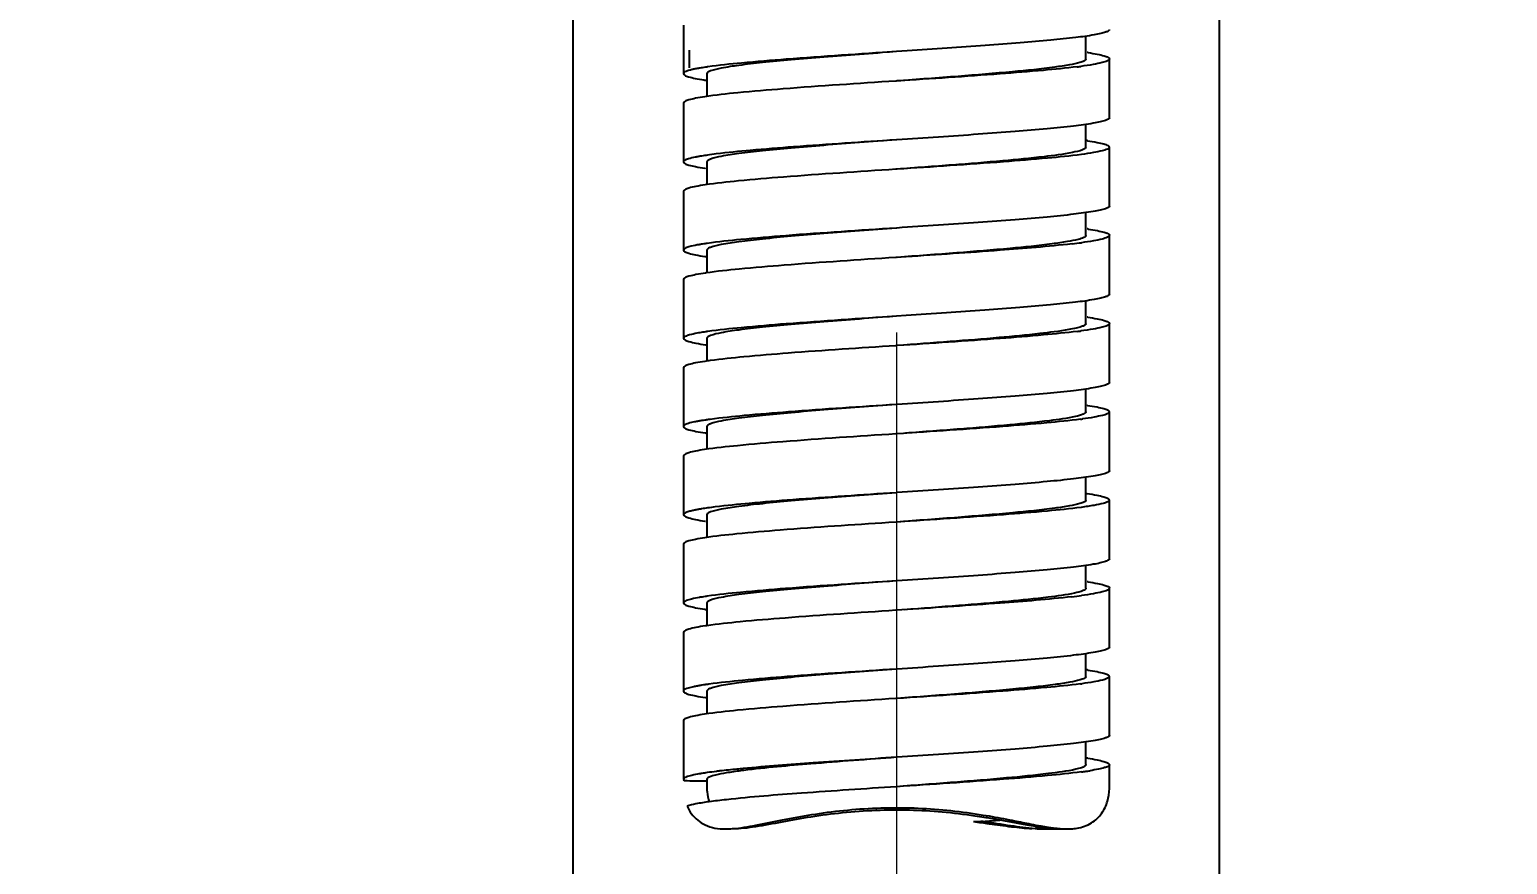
# Model space of a CAD drawing. Extents: x 11377 to 14537, y 53 to 2368.
# Drawn here: x 13437.4 to 13487.7, y 736.6 to 765 of the extents above; entities that cross this region are included whole.
import ezdxf

# ---------------------------------------------------------------- set-up
doc = ezdxf.new("R2010")
doc.units = 0
doc.header["$LTSCALE"] = 10
doc.header["$MEASUREMENT"] = 0
doc.header["$PDMODE"] = 3
doc.header["$PDSIZE"] = -10
doc.linetypes.add('CENTER2', pattern=[28.575000000000003, 19.05, -3.175, 3.175, -3.175])
doc.layers.get('0').update_dxf_attribs({"linetype": 'CONTINUOUS'})
doc.layers.get('DEFPOINTS').update_dxf_attribs({"linetype": 'CONTINUOUS'})
doc.layers.add('Cneter', color=1, linetype='CENTER2', lineweight=13)
doc.layers.add('DEF_LAYER_ASSEM_MEMBER', color=7, linetype='CONTINUOUS')
doc.styles.add('Daelim Dimension', font='')
doc.styles.get('Daelim Dimension').set_extended_font_data('나눔고딕')
doc.dimstyles.new('DEFAULT', dxfattribs={"dimscale": 2, "dimtxt": 2, "dimasz": 2, "dimexe": 0, "dimexo": 2, "dimgap": 1, "dimtad": 1, "dimdec": 1, "dimzin": 9, "dimdsep": 46, "dimtxsty": 'Daelim Dimension', "dimcen": 0.5, "dimclrd": 252, "dimclre": 252, "dimclrt": 3, "dimadec": 1, "dimazin": 0, "dimtfac": 1, "dimtdec": 1, "dimtix": 1, "dimtmove": 0, "dimatfit": 3, "dimfxl": 1, "dimtolj": 1, "dimtzin": 1, "dimlwd": 9, "dimlwe": 9, "dimarcsym": 0})

# ---------------------------------------------------------------- blocks, each defined once
blk = doc.blocks.new('*D7')
at = {"color": 5, "lineweight": 9, "ltscale": 0.5, "transparency": 16777216}
for p, q in [((13520.85263335791, 1102.014270352454), (13745.65616802278, 1102.014270352454)), ((13743.65616802278, 1094.014270352454), (13743.65616802278, 581.1399472672491)), ((13470.91210400273, 573.1399472672492), (13745.65616802278, 573.1399472672491))]:
    blk.add_line(p, q, dxfattribs=at)
at = {"color": 5, "ltscale": 0.5, "transparency": 16777216}
for points in [[(13742.32283468944, 1094.014270352454), (13744.98950135611, 1094.014270352454), (13743.65616802278, 1102.014270352454)], [(13742.32283468944, 581.1399472672491), (13744.98950135611, 581.1399472672491), (13743.65616802278, 573.1399472672491)]]:
    blk.add_solid(points, dxfattribs=at)
at = {"layer": 'DEFPOINTS', "color": 0, "ltscale": 0.5, "transparency": 16777216}
for p in [(13516.85263335791, 1102.014270352454), (13466.91210400273, 573.1399472672492), (13743.65616802278, 573.1399472672491)]:
    blk.add_point(p, dxfattribs=at)
at = {"color": 7, "ltscale": 0.5, "transparency": 16777216, "insert": (13730.76918662077, 837.5771088098539), "char_height": 20, "attachment_point": 5, "rotation": 90, "style": 'Daelim Dimension'}
blk.add_mtext('\\A1;880', dxfattribs=at)
blk = doc.blocks.new('*D16')
at = {"color": 5, "lineweight": 9, "ltscale": 0.5, "transparency": 16777216}
for p, q in [((13441.41703717149, 1344.38786868022), (13858.23092810926, 1344.38786868022)), ((13856.23092810926, 532.1873372717527), (13856.23092810926, 1336.38786868022)), ((13554.29203742859, 524.1873372717528), (13858.23092810926, 524.1873372717527))]:
    blk.add_line(p, q, dxfattribs=at)
at = {"color": 5, "ltscale": 0.5, "transparency": 16777216}
for points in [[(13854.89759477593, 1336.38786868022), (13857.56426144259, 1336.38786868022), (13856.23092810926, 1344.38786868022)], [(13854.89759477593, 532.1873372717527), (13857.56426144259, 532.1873372717527), (13856.23092810926, 524.1873372717527)]]:
    blk.add_solid(points, dxfattribs=at)
at = {"layer": 'DEFPOINTS', "color": 0, "ltscale": 0.5, "transparency": 16777216}
for p in [(13437.41703717149, 1344.38786868022), (13856.23092810926, 1344.38786868022), (13550.29203742859, 524.1873372717528)]:
    blk.add_point(p, dxfattribs=at)
at = {"color": 7, "ltscale": 0.5, "transparency": 16777216, "insert": (13840.52563483315, 934.2876029759885), "char_height": 20, "attachment_point": 5, "rotation": 90, "style": 'Daelim Dimension'}
blk.add_mtext('\\A1;(980~1330)', dxfattribs=at)

msp = doc.modelspace()

# ---------------------------------------------------------------- linework, layer by layer
at = {"layer": 'Cneter', "lineweight": 5, "ltscale": 0.5}
msp.add_open_spline([(13466.91703717212, 1326.194009946001), (13466.91703717212, 583.1781941336485), (13466.82455148083, 394.9839264531547)], degree=1, knots=[0, 0, 0.1742160278745656, 1, 1], dxfattribs=at)
at = {"layer": 'DEF_LAYER_ASSEM_MEMBER', "color": 7, "linetype": 'Continuous'}
for p, q in [((13455.91703717212, 586.3137020098511), (13455.91703717212, 769.4767792659659)), ((13477.91703717212, 586.3137020098511), (13477.91703717212, 769.4707232218643)), ((13459.66703717212, 765.1470485679638), (13459.66703717212, 763.4970485679623)), ((13473.36703717212, 763.9970485679623), (13473.36703717212, 764.7764647236654)), ((13459.86703717212, 764.2970485679652), (13459.86703717212, 763.6970485679631)), ((13467.27841984312, 764.2708580917642), (13466.91703718982, 764.247048324065)), ((13474.16703717212, 761.9970485679623), (13474.16703717212, 763.9970485679623)), ((13460.46703717212, 763.4970485679623), (13460.46703717212, 762.7181745581656)), ((13466.91703717722, 763.2470484958649), (13466.89731050152, 763.2457493576658)), ((13466.93674578452, 763.248346444263), (13466.91703717722, 763.2470484958649)), ((13459.66703717212, 762.4970485679623), (13459.66703717212, 760.4970485679623)), ((13473.36703717212, 760.9970485679623), (13473.36703717212, 761.7748301041647)), ((13466.93677639002, 761.2483486844649), (13466.91703715882, 761.2470487176652)), ((13474.16703717212, 758.9970485679623), (13474.16703717212, 760.9970485679623)), ((13460.46703717212, 760.4970485679623), (13460.46703717212, 759.7193211724625)), ((13466.91703717212, 760.2470485679623), (13466.89718379852, 760.2457410779643)), ((13466.93688599602, 760.2483557583655), (13466.91703717212, 760.2470485679623)), ((13459.66703717212, 759.4970485679623), (13459.66703717212, 757.4970485679623)), ((13473.36703717212, 757.9970485679623), (13473.36703717212, 758.7742818593651)), ((13466.93688804442, 758.2483558932654), (13466.91703717212, 758.2470485679623)), ((13474.16703717212, 755.9970485679623), (13474.16703717212, 757.9970485679623)), ((13460.46703717212, 757.4970485679623), (13460.46703717212, 756.7224648760639)), ((13466.91703718992, 757.2470483195648), (13466.89724840002, 757.2457450748625)), ((13467.25186724732, 757.2691073914648), (13466.91703718992, 757.2470483195648)), ((13459.66703717212, 756.4970485679623), (13459.66703717212, 754.4970485679623)), ((13460.43774569752, 756.7192040409645), (13460.42341557082, 756.7170913076625)), ((13473.36703717212, 754.9970485679623), (13473.36703717212, 755.7766377117623)), ((13467.25186724732, 755.2691073914648), (13466.91703718992, 755.2470483195648)), ((13474.16703717212, 752.9970485679623), (13474.16703717212, 754.9970485679623)), ((13460.43774569752, 754.7192040409645), (13460.42341557082, 754.7170913076625)), ((13460.46703717212, 754.4970485679623), (13460.46703717212, 753.7196473692638)), ((13460.42341557082, 754.2770058282658), (13460.43774569752, 754.2748930949638)), ((13460.43774569752, 754.2748930949638), (13460.45985642632, 754.271669416863)), ((13466.91703718202, 754.2470484235637), (13466.89729893032, 754.2457485218656)), ((13466.93673913882, 754.2483459353643), (13466.91703718202, 754.2470484235637)), ((13459.66703717212, 753.4970485679623), (13459.66703717212, 751.4970485679623)), ((13473.36703717212, 751.9970485679623), (13473.36703717212, 752.776753830065)), ((13466.93673913772, 752.2483459352625), (13466.91703718222, 752.2470484235637)), ((13474.16703717212, 749.9970485679623), (13474.16703717212, 751.9970485679623)), ((13460.46703717212, 751.4970485679623), (13460.46703717212, 750.7173433058633)), ((13466.91703715812, 751.2470487120627), (13466.89733520662, 751.2457512006658)), ((13466.93677541662, 751.2483486142628), (13466.91703715812, 751.2470487120627)), ((13459.66703717212, 750.4970485679623), (13459.66703717212, 748.4970485679623)), ((13473.36703717212, 748.9970485679623), (13473.36703717212, 749.7744497666645)), ((13466.93677541612, 749.2483486142628), (13466.91703715822, 749.2470487120627)), ((13473.37421338372, 749.222427670964), (13473.39632709542, 749.2192040257651)), ((13473.39632709542, 749.2192040257651), (13473.41065926842, 749.2170913217633)), ((13474.16703717212, 746.9970485679623), (13474.16703717212, 748.9970485679623)), ((13460.46703717212, 748.4970485679623), (13460.46703717212, 747.7180487351652)), ((13466.91703715632, 748.2470487861647), (13466.65765927782, 748.2299630153648)), ((13466.93683734042, 748.2483527852637), (13466.91703715632, 748.2470487861647)), ((13459.66703717212, 747.4970485679623), (13459.66703717212, 745.4970485679623)), ((13473.36703717212, 745.9970485679623), (13473.36703717212, 746.7719383067633)), ((13466.93684148432, 746.2483530425634), (13466.91703715782, 746.2470487694627)), ((13474.16703717212, 743.9970485679623), (13474.16703717212, 745.9970485679623)), ((13460.46703717212, 745.4970485679623), (13460.46703717212, 744.7234340812647)), ((13466.91703718962, 745.2470483214638), (13466.89725562392, 745.2457455545627)), ((13467.28367252362, 745.2712044555628), (13466.91703718962, 745.2470483214638)), ((13459.66703717212, 744.4970485679623), (13459.66703717212, 742.4970485679623)), ((13473.36703717212, 742.9970485679623), (13473.36703717212, 743.7767649969646)), ((13466.93672593352, 743.2483449863648), (13466.91703719042, 743.2470483383659)), ((13474.16703717212, 740.9970485679623), (13474.16703717212, 742.9970485679623)), ((13460.46703717212, 742.4970485679623), (13460.46703717212, 741.7173165040658)), ((13466.91703715862, 742.2470487034625), (13466.89733512272, 742.2457511864632)), ((13466.93677389812, 742.2483485056655), (13466.91703715862, 742.2470487034625)), ((13459.66703717212, 741.4970485679623), (13459.66703717212, 739.4970485679623)), ((13473.36703717212, 739.9970485679623), (13473.36703717212, 740.7721633076653)), ((13466.93680706602, 740.2483508112637), (13466.91703715282, 740.247048815163)), ((13473.35875388732, 740.2246570679636), (13473.37950492312, 740.2216601627624)), ((13474.16703717212, 739.1807965098633), (13474.16703717212, 739.9970485679623)), ((13459.66703717212, 739.4970485679623), (13459.69776584562, 739.4530728639656)), ((13460.46703717212, 739.4970485679623), (13460.46703717212, 739.1807965098633)), ((13471.70860068712, 737.8312048592634), (13471.63755184432, 737.8239057439641)), ((13471.63755184432, 737.8239057439641), (13471.84174850912, 737.8302323690623)), ((13471.84174850912, 737.8302323690623), (13472.05543780572, 737.8369666386643)), ((13471.70607259162, 737.8096622289631), (13472.73896642702, 737.8096622289631))]:
    msp.add_line(p, q, dxfattribs=at)
for centre, radius, start, end in [((13471.81595787802, 753.4475690949657), 10.8869433598, 81.42258557489896, 81.5864288836089), ((13461.56644955892, 755.8393939560628), 7.9600405033, 99.06258959985068, 99.66661699329673), ((13461.86014082522, 753.9972398127647), 9.825459070800001, 98.45678648376767, 99.0617806079061), ((13462.10742365242, 752.346274916963), 11.4948395313, 98.21239062478628, 98.46574641831052), ((13462.25074691992, 751.3547510473654), 12.4966684079, 98.039693227413, 98.21340534449104), ((13470.87145903452, 781.4047025402651), 17.8099659268, 277.1049038578125, 277.49511662122), ((13461.97113497062, 773.7320244702642), 10.5689566832, 261.2832284830258, 261.5993484115292), ((13462.10563135002, 774.6390171620624), 11.4858671171, 261.5966203695356, 261.713772745377), ((13471.74108764192, 749.9451224834629), 11.3949429733, 81.50926056313726, 81.76209424770978), ((13461.53552126522, 753.0207668917647), 7.7760516437, 99.23283734430075, 99.64046644292259), ((13461.78714821512, 751.4649733795632), 9.3520618798, 98.58267594387031, 99.22514688433348), ((13462.10654528342, 749.3558640116644), 11.4852182009, 98.1201683706415, 98.58798626954624), ((13462.82573856082, 744.1914233512653), 16.69947518, 97.00919970983335, 98.06014954992291), ((13462.01613476362, 771.0331980687624), 10.8734666937, 261.4187378731052, 261.5835215285854), ((13471.82197656482, 747.4894936830642), 10.8445892461, 81.40097347153966, 81.58710514628093), ((13461.57091398522, 749.8068197893626), 7.9929119996, 99.25966816774866, 99.42186188093521), ((13461.65016004972, 749.3204852976633), 8.4856605916, 99.07321328278329, 99.25938307370353), ((13461.85526617572, 748.0253202887652), 9.7969646794, 98.4664637360549, 99.06325290432589), ((13462.13586829062, 746.1501758207633), 11.6929874964, 98.13377435751872, 98.47364578268625), ((13470.69781363522, 776.7306004921629), 19.147178589, 276.5991959461999, 277.5455055998506), ((13462.04624379122, 768.2321301006632), 11.074666949, 261.4414280225869, 261.6679496744577), ((13471.81196481392, 744.4200880682656), 10.914713134, 81.43469716421026, 81.58923104197824), ((13461.58530923762, 746.7255074562636), 8.0754785402, 99.00034647046266, 99.63822311576712), ((13461.88672680082, 744.8235871733632), 10.0011351261, 98.41340722227345, 99.00131515343428), ((13462.19675184652, 742.7312927130624), 12.1162750314, 98.06289613315415, 98.34753706949681), ((13470.88170072382, 772.3257316268646), 17.7303339446, 277.1257765103161, 277.4934030527252), ((13462.26415698472, 741.2811744154642), 12.5714006999, 97.68384882539948, 98.53630546609581), ((13471.76844118672, 741.1259764966635), 11.2120314303, 81.52306386406053, 81.6525812601114), ((13460.68830151192, 748.5189700548653), 3.1982908652, 101.602967984518, 103.4608361957186), ((13461.53122981552, 744.0497957378648), 7.7467099548, 99.18844534109734, 99.7111727610716), ((13461.80640740842, 742.3440070327633), 9.4745517791, 98.5481353307726, 99.18398667481557), ((13462.16422152152, 739.9651254313649), 11.8801927677, 97.96837675337056, 98.5493010908545), ((13462.46701539062, 737.8167609652628), 14.0497896088, 97.70519679763058, 97.97673684452658), ((13471.14896868212, 767.2885487763633), 15.6756953315, 277.4632671075151, 277.7055480226503), ((13462.06563315732, 762.3681206364636), 11.2120314275, 261.5230638636521, 261.6525812598019), ((13460.88063947632, 744.6080636014631), 4.1292748359, 101.3796280688264, 101.7057037832937), ((13461.52904127032, 741.0601462649647), 7.736141804600001, 99.23987446586818, 99.6662201166901), ((13461.78421690532, 739.4841234785636), 9.3326884671, 98.58770342702209, 99.23254189782739), ((13462.10942698672, 737.3371088384629), 11.5041931773, 98.10594402275922, 98.5925095907478), ((13462.76465765222, 732.6452732450634), 16.2415480192, 97.11498592440844, 98.06049621203307), ((13462.02210952752, 759.0740090521649), 10.9147131182, 261.4346971665224, 261.589231044408), ((13471.81765528602, 735.4609761750653), 10.8734327337, 81.40531544028833, 81.59784616075444), ((13461.46469677942, 738.4430157032657), 7.3479101534, 99.44840413469872, 99.73803426536058), ((13461.59479002812, 737.6608517201639), 8.140819192999999, 99.13435463837227, 99.44790326050605), ((13461.82818930402, 736.2001194408658), 9.6200798969, 98.51235895601717, 99.12570737296471), ((13462.11807103632, 734.2728613292638), 11.5690164257, 98.14809699221698, 98.5193437465414), ((13470.68896287532, 764.799355107265), 19.2165001415, 276.5826445062946, 277.5444510240021), ((13462.03207514232, 756.1371930180649), 10.9786772971, 261.4233263221178, 261.6354511784109), ((13462.10781225722, 733.3436557910645), 11.4974873194, 98.21079791027825, 98.46614504665146), ((13471.78342409412, 732.2272742456626), 11.1096304365, 81.4935396740709, 81.6301335105313), ((13461.54277079992, 734.981195632965), 7.8162745538, 99.14585986165702, 99.69799133017712), ((13461.82470517692, 733.2265881654639), 9.593388539700001, 98.51639941422943, 99.14262375573935), ((13462.19921260212, 730.7242522971646), 12.1235941791, 97.89053033356623, 98.51545794491915), ((13471.09723666192, 758.6790798644652), 16.0696378084, 277.4504663491369, 277.6047258831677), ((13462.07388459082, 753.4238808467635), 11.2683994193, 261.5381309838566, 261.665270853794), ((13471.75558561442, 729.0438536438633), 11.2951526105, 81.48783210571314, 81.73386289357228), ((13461.32299520142, 733.2687824402637), 6.5100738955, 99.53192560062328, 100.4081178970796), ((13461.56247627092, 731.856612388663), 7.942404518200001, 99.19460776572622, 99.54868596831679), ((13461.80368839362, 730.3577473411642), 9.4605540829, 98.55646690513501, 99.18620035328681), ((13462.10611928512, 728.3563665945658), 11.48465585, 98.14945378351281, 98.56290867398509), ((13464.38095328972, 718.4995413631623), 21.4657254301, 97.11360478702385, 97.39996945016664), ((13471.38106377082, 753.568842058663), 13.9403963616, 277.5491511942557, 278.183180344091), ((13471.87133693442, 750.1669097380654), 10.5033176879, 278.177421330494, 278.9691431426528), ((13463.00776325782, 720.7694871669628), 18.1330026678, 96.89590835510371, 97.7926872571117), ((13464.00807216422, 712.4397498582657), 26.5225859474, 96.22864099974677, 96.88068891908188), ((13475.99456883092, 632.3506363994638), 105.8933625766, 93.31572943534715, 93.49202968538908), ((13462.74033441772, 684.1931149088632), 54.2824181011, 82.23209766546174, 82.79903023069568), ((13466.13082372452, 714.5711879675655), 23.9300435923, 80.9431783349517, 81.69891581266481), ((13459.96793336832, 861.9138739942646), 124.2423589032, 274.5712518811571, 274.8332321040514), ((13465.74319749142, 712.1314416322639), 26.4003907028, 80.43451446280318, 80.94590506894971), ((13464.79063338182, 706.5093179659634), 32.1026386635, 79.95173928200248, 80.4254747835916), ((13476.95494023262, 765.5573532795643), 28.115521362, 258.664024434749, 259.3162070755249), ((13473.50528308662, 749.3913157003626), 11.6464621066, 260.9070453382045, 261.2484569352401), ((13467.69318629852, 776.6517878541636), 39.0276980717, 275.9053993023489, 276.2551968422343), ((13472.73906860732, 740.3025674204655), 2.491795556, 269.9952964803109, 271.5865033435536)]:
    msp.add_arc(centre, radius, start, end, dxfattribs=at)
for points, start_tangent, end_tangent in [([(13474.16704188462, 764.9970477901625), (13474.13431681922, 764.9516665123629), (13474.03640289042, 764.9062859293626), (13473.87420684822, 764.8608983069644), (13473.64927347992, 764.815508407064), (13473.01949502892, 764.7247332418629), (13472.16979703472, 764.6339585137648), (13471.13082796312, 764.5431832573631), (13469.94002251482, 764.4524082513635), (13468.64027781062, 764.3616331611629), (13467.27841984312, 764.2708580917642)], (-0.0005616520629163809, -0.9999998422734677), (-0.9978330091229973, -0.06579730925003323)), ([(13466.91703719532, 764.2470482798635), (13465.65870250432, 764.1532983518628), (13464.44872952222, 764.0595484238656), (13463.33362881162, 763.9657984959631), (13462.35623708352, 763.8720485679623), (13461.55409563792, 763.7782986399652), (13460.95802933762, 763.6845487119645), (13460.59097305692, 763.5907987840656), (13460.49814528242, 763.5439238200634), (13460.46705952342, 763.4970488560648)], (-0.9972712764407035, -0.07382412333600799), (-0.001477322662390011, -0.9999989087582802)), ([(13466.91703718982, 764.247048324065), (13463.17141088482, 763.9878216061625), (13461.64410137902, 763.8582082475659), (13460.50297408642, 763.728594889064)], (-0.9978384189348564, -0.06571521663653117), (-0.9901689170419579, -0.1398767876524072)), ([(13473.36703717212, 763.9970485679623), (13473.31527304492, 763.9365485538656), (13473.16102258502, 763.8760485398634)], (0, -1), (-0.9590863317792054, -0.283113772526714)), ([(13474.16698697652, 763.9970486539642), (13474.10493065942, 763.9345128082641), (13473.91968312522, 763.8719769625641), (13473.61450897552, 763.8094411169659), (13473.19462108652, 763.7469052713641)], (0.000459403121655479, -0.9999998944743804), (-0.9914429874364862, -0.130540425397712)), ([(13473.43969726562, 764.2127447145649), (13473.75486495812, 764.1588206986635), (13473.98282579082, 764.1048966835624), (13474.12084585242, 764.0509726688651), (13474.16698697652, 763.9970486539642)], (0.9888130352115143, -0.1491602540752482), (0.0004594031459832394, -0.9999998944743693)), ([(13459.88258959352, 763.6137686984657), (13459.72117899322, 763.5554085802651), (13459.66704031142, 763.4970484621626)], (-0.964915688779719, -0.2625599237255383), (0.000818069135453819, -0.999999665381389)), ([(13459.66704031142, 763.4970484621626), (13459.71166916602, 763.4440722980653), (13459.84481016962, 763.3910961340625), (13460.06502561272, 763.3381199700634), (13460.36940785302, 763.2851438060643)], (0.0008180691707952696, -0.9999996653813599), (0.988441159579887, -0.1516049934809822)), ([(13460.03582635362, 763.6499853720634), (13459.99376714282, 763.6409312036631), (13459.88258959352, 763.6137686984657)], (-0.9788274290362564, -0.2046872349861434), (-0.9649156887787012, -0.2625599237292789)), ([(13460.22983906012, 763.6864135934629), (13460.17764796542, 763.6773065380657), (13460.03582635362, 763.6499853720634)], (-0.9857715689470855, -0.1680904930553828), (-0.9788274290409278, -0.2046872349638043)), ([(13473.07430975462, 763.7314930123648), (13471.92034198132, 763.6107063703639), (13470.44788348392, 763.4899197282648), (13466.93674578452, 763.248346444263)], (-0.9923090353547664, -0.1237852105596343), (-0.997838450046584, -0.06571474422556312)), ([(13473.16102258502, 763.8760485398634), (13472.81255947872, 763.797628675864), (13472.30542958572, 763.7192088119627), (13470.87369392492, 763.5623690840657), (13469.01883124402, 763.4055293561651), (13466.93920380762, 763.2486896282644)], (-0.9590863317181052, -0.2831137727336995), (-0.9972713164001938, -0.07382358353144726)), ([(13466.89731050152, 763.2457493576658), (13463.05935103762, 762.9791560514641), (13461.51718168452, 762.845859398265), (13460.39316840582, 762.7125627451642)], (-0.9978384511868627, -0.06571472691112241), (-0.9887909446787122, -0.149306623166489)), ([(13460.39316840582, 762.7125627451642), (13460.07852747012, 762.6586841509634), (13459.85093278122, 762.6048055567626), (13459.71316119512, 762.5509269625654), (13459.66707844682, 762.4970483683646)], (-0.9887909446845392, -0.1493066231278996), (0.001110435660881704, -0.9999993834661316)), ([(13474.16700915162, 761.9970488155632), (13474.13222833002, 761.9502550573634), (13474.02816508122, 761.9034612991636), (13473.85592804952, 761.8566675409638), (13473.61700365732, 761.809873782764), (13472.94927090992, 761.7162862663645), (13472.05052711622, 761.6226987499649), (13470.95517591732, 761.5291112336636), (13469.70516055782, 761.435523717264), (13468.34837049042, 761.3419362008644), (13466.93677639002, 761.2483486844649)], (0.001469520372610959, -0.9999989202543544), (-0.997838445677057, -0.06571481057413854)), ([(13466.91703715622, 761.2470487352657), (13465.65871796332, 761.1532986783641), (13464.44874518262, 761.0595486214625), (13463.33361309272, 760.9657985644626), (13462.35620106922, 760.8720485075646), (13461.55408397442, 760.778298450663), (13460.95806232342, 760.684548393765), (13460.59101914512, 760.5907983367651), (13460.49811928592, 760.5439233083634), (13460.46705952342, 760.4970482798635)], (-0.9972713465472062, -0.07382317627901408), (0.001477322708663923, -0.999998908758212)), ([(13466.91703715882, 761.2470487176652), (13463.41799643432, 761.0065724523629), (13461.94617307952, 760.8863343196645), (13460.78792314312, 760.7660961869624)], (-0.9978384604560013, -0.06571458616469746), (-0.9924844646959518, -0.1223706963990574)), ([(13473.36698662902, 760.9970483873658), (13473.33780810932, 760.9515938835648), (13473.25045617672, 760.9061394178643), (13472.90501034012, 760.8152303861643)], (-0.0007436532348226856, -0.999999723489895), (-0.9807356545817947, -0.1953396422440125)), ([(13474.16702892792, 760.9970484003643), (13474.10603425532, 760.9350862617648), (13473.92418188462, 760.8731241764654), (13473.62448357222, 760.8111620634627), (13473.21194900762, 760.7491997358629)], (-0.00117705744812163, -0.999999307267642), (-0.9913049749291141, -0.1315843709594293)), ([(13473.42354592652, 761.2151739245637), (13473.74558167662, 761.1606425433638), (13473.97871259402, 761.1061111648633), (13474.11975830362, 761.0515797877633), (13474.16702892792, 760.9970484003643)], (0.9890345177605664, -0.1476845377083334), (-0.001177057501125207, -0.9999993072675797)), ([(13459.70675343072, 760.5470485679652), (13459.68939530242, 760.5345485520629), (13459.66708933592, 760.497048504465)], (-0.8460721506789046, -0.5330683969675682), (0.0003345544172323862, -0.9999999440366695)), ([(13459.66708933592, 760.497048504465), (13459.71318244292, 760.4431507067638), (13459.85107200972, 760.3892529090626), (13460.07881170842, 760.3353551114633), (13460.39368332362, 760.2814573137657)], (0.0003345536061618033, -0.9999999440369408), (0.9888029920393463, -0.1492268170739982)), ([(13460.07180420222, 760.6573478271639), (13459.84218837942, 760.6021981975646), (13459.70675343072, 760.5470485679652)], (-0.980600580425095, -0.1960165851910675), (-0.8460721505295578, -0.5330683972046079)), ([(13460.23330409932, 760.6870051882652), (13460.19048406262, 760.6795908479653), (13460.07180420222, 760.6573478271639)], (-0.985864364264645, -0.1675453827267933), (-0.980600580435006, -0.1960165851414866)), ([(13473.21194900762, 760.7491997358629), (13472.06433351922, 760.6239902952657), (13470.56470719512, 760.4987764178659), (13466.93688599602, 760.2483557583655)], (-0.9913049749291659, -0.1315843709590385), (-0.9978384233009309, -0.06571515034078924)), ([(13472.90501034012, 760.8152303861643), (13471.94276487052, 760.6735990809648), (13470.54149181832, 760.5319639151639), (13468.82388722372, 760.3903463324641), (13466.93934165632, 760.2486996738626)], (-0.9807356545862459, -0.1953396422216646), (-0.9972712804903069, -0.07382406863092697)), ([(13466.89718379852, 760.2457410779643), (13463.07837750062, 759.9806318920637), (13461.53969637072, 759.8480736704623), (13460.41285419852, 759.7155196993626)], (-0.9978384231853692, -0.06571515209551076), (-0.9890739957136658, -0.1474199138617426)), ([(13460.41285419852, 759.7155196993626), (13460.08981193492, 759.6609018666641), (13459.85596787742, 759.6062841993626), (13459.71445964802, 759.5516665332652), (13459.66705954202, 759.4970488222643)], (-0.9890739957145359, -0.1474199138559045), (-0.001521605392135315, -0.9999988423578453)), ([(13474.16702303082, 758.9970483535653), (13474.13219743882, 758.9502552388658), (13474.02821462572, 758.9034621502651), (13473.85588790872, 758.8566690930638), (13473.61705271992, 758.8098759769637), (13472.94929794412, 758.7162895348629), (13472.05056327952, 758.6227042971659), (13470.95518904182, 758.5291148913639), (13469.70535168312, 758.4355371913625), (13468.34835798992, 758.341934789165), (13466.93688804442, 758.2483558932654)], (-0.001391821577213175, -0.9999990314158795), (-0.9978384232491575, -0.06571515112693048)), ([(13466.91703717212, 758.2470485679623), (13465.65890910562, 758.1533138302657), (13464.44862977292, 758.0595400929633), (13463.33368231852, 757.965801743565), (13462.35621788692, 757.8720478112627), (13461.55407113142, 757.7782988090657), (13460.95801640372, 757.6845487132632), (13460.59099738612, 757.5907986865641), (13460.49811660362, 757.543923737765), (13460.46708771522, 757.4970487485625)], (-0.9972713179410466, -0.07382356271630429), (-0.0007436533331989383, -0.9999997234898219)), ([(13466.91703717212, 758.2470485679623), (13463.15159976062, 757.9862956354627), (13461.62027158302, 757.8559140085636), (13460.48148828892, 757.7255368691658)], (-0.9978384421819083, -0.06571486364577225), (-0.989931067702816, -0.141550277981934)), ([(13473.36701482082, 757.9970488560648), (13473.30133622082, 757.9288668938643), (13473.10576685202, 757.8606849315656)], (0.001477322837083757, -0.9999989087580222), (-0.9671701642542518, -0.2541296389176275)), ([(13474.16698697282, 757.9970484236655), (13474.10608198032, 757.9350912140653), (13473.92419451872, 757.8731340043632), (13473.62458204482, 757.8111767946648), (13473.21209818032, 757.7492195849627)], (-0.0007601393004556623, -0.9999997110940803), (-0.9912999762729279, -0.1316220233900572)), ([(13473.44344376102, 758.2121780506641), (13473.75700950572, 758.1583956439645), (13473.98378544342, 758.104613237163), (13474.12108627642, 758.0508308304634), (13474.16698697282, 757.9970484236655)], (0.9887560738913028, -0.1495373744020426), (-0.0007601393397199766, -0.9999997110940504)), ([(13459.66705954202, 757.4970488222643), (13459.71350281582, 757.4429835907649), (13459.85218673402, 757.3889183713654), (13460.08137464362, 757.3348531525626), (13460.39810766102, 757.2807879304637)], (-0.0015216054754637, -0.9999988423577185), (0.9888600457043278, -0.1488482784906658)), ([(13459.85762056802, 757.6067628888632), (13459.71487506942, 757.5519058782629), (13459.66705954202, 757.4970488222643)], (-0.9606801079655075, -0.2776575771690391), (-0.001521605574312551, -0.9999988423575682)), ([(13460.26245519902, 757.6919055743638), (13460.14086083972, 757.6706198671636), (13459.85762056802, 757.6067628888632)], (-0.986507681284798, -0.1637149802739246), (-0.9606801080000231, -0.2776575770496169)), ([(13473.10576685202, 757.8606849315656), (13472.73655691902, 757.784185073866), (13472.21831822042, 757.7076852160644), (13470.79119998202, 757.554685500465), (13468.96967993332, 757.4016857848655), (13466.93916027422, 757.2486860692625)], (-0.9671701642319575, -0.2541296390024756), (-0.9972713125013124, -0.0738236362008118)), ([(13472.89826886302, 757.7102838620631), (13470.44491964182, 757.4896956267658), (13467.25186724732, 757.2691073914648)], (-0.9932781646391673, -0.1157518364910345), (-0.9978337681697669, -0.06578579710031689)), ([(13466.89724840002, 757.2457450748625), (13463.10213122282, 756.9824745578626), (13461.56793644372, 756.8508392993645), (13460.43774569752, 756.7192040409645)], (-0.9978383992701526, -0.06571551523026856), (-0.9893988048105105, -0.1452239823153654)), ([(13460.42341557082, 756.7170913076625), (13460.09586770912, 756.6620806226638), (13459.85866425052, 756.6070699377633), (13459.71515738532, 756.5520592528628), (13459.66703717212, 756.4970485679623)], (-0.9892114653455606, -0.1464946307169267), (0, -1)), ([(13474.16698697282, 755.9970484236655), (13474.13412763122, 755.9515521091635), (13474.03575439122, 755.906055794665), (13473.87277886202, 755.8605594801629), (13473.64675923722, 755.8150631656645), (13473.01405557522, 755.7240705366639), (13472.16057445932, 755.6330779075652), (13471.11724815542, 755.5420852785646), (13469.92185339892, 755.4510926495641), (13468.61765625942, 755.3601000205636), (13467.25186724732, 755.2691073914648)], (-0.0007601393401891338, -0.9999997110940501), (-0.997833768169845, -0.06578579709913035)), ([(13466.91703718672, 755.2470484005644), (13465.65871178352, 755.1532984214646), (13464.44872946192, 755.0595484423648), (13463.33361129512, 754.9657984633632), (13462.35622221652, 754.8720484842634), (13461.55410258822, 754.7782985051635), (13460.95805698312, 754.6845485261656), (13460.59099062522, 754.5907985470658), (13460.49814658182, 754.5439235574631), (13460.46703717212, 754.4970485679623)], (-0.9972713465470613, -0.07382317628096967), (-3.064469009430551e-11, -1)), ([(13466.91703718992, 755.2470483195648), (13463.16621265392, 754.9874214985648), (13461.63785602082, 754.857608088063), (13460.49732216162, 754.7277946775648)], (-0.9978384129995981, -0.06571530675910785), (-0.9901080549881538, -0.1403069472534236)), ([(13473.36701482082, 754.9970482798635), (13473.33003498302, 754.9459119882631), (13473.21962767812, 754.8947756966627), (13473.03691282492, 754.8436394050659), (13472.78416354222, 754.7925031134655)], (-0.001477322703076567, -0.9999989087582201), (-0.9844908211573, -0.1754360939402872)), ([(13474.16698697282, 754.9970487122628), (13474.10488147722, 754.9344907345658), (13473.91951106392, 754.8719327569634), (13473.61411918432, 754.8093747793646), (13473.19394970682, 754.7468168017658)], (0.000760139378159815, -0.9999997110940212), (-0.991448376270367, -0.1304994911517005)), ([(13473.43756448012, 755.2130667360652), (13473.75363787312, 755.1590622300646), (13473.98227932822, 755.1050577241658), (13474.12070258012, 755.0510532181652), (13474.16698697282, 754.9970487122628)], (0.9888447814220168, -0.148949650064859), (0.0007601393327577796, -0.9999997110940557)), ([(13459.87600327612, 754.611962543866), (13459.71952196352, 754.5545055559633), (13459.66703717212, 754.4970485679623)], (-0.9638951391573292, -0.266282107376506), (0, -1)), ([(13459.66703717212, 754.4970485679623), (13459.71515738532, 754.4420378830655), (13459.85866425052, 754.387027198165), (13460.09586770912, 754.3320165132645), (13460.42341557082, 754.2770058282658)], (0, -1), (0.9892114653455606, -0.1464946307169267)), ([(13460.23326023912, 754.6869970881635), (13460.12811204532, 754.6682384520645), (13459.87600327612, 754.611962543866)], (-0.9858512023325038, -0.1676228112744703), (-0.9638951391873193, -0.2662821072679468)), ([(13473.08111140622, 754.7323426856638), (13471.92733962692, 754.6113434980653), (13470.45351431782, 754.4903443104631), (13466.93673913882, 754.2483459353643)], (-0.9922652873099294, -0.1241354083239081), (-0.9978384452163136, -0.06571481757023988)), ([(13472.78416354222, 754.7925031134655), (13471.79524581702, 754.6565508979656), (13470.41349140892, 754.5205986824658), (13468.75018761942, 754.3846464669659), (13466.93926434112, 754.2486942515643)], (-0.9844908211685244, -0.1754360938772996), (-0.9972712482139606, -0.07382450464289793)), ([(13466.89729893032, 754.2457485218656), (13463.23530906062, 753.992722074363), (13461.72820467382, 753.8662088505625), (13460.58327483992, 753.7396956267658)], (-0.9978384474681541, -0.06571478337744169), (-0.9909651388745154, -0.1341196985360932)), ([(13460.39810765492, 753.713309206265), (13460.08137462922, 753.6592439845626), (13459.85218676122, 753.6051787629658), (13459.71350287512, 753.5511135412635), (13459.66705945182, 753.497048319663)], (-0.9888600472636878, -0.1488482681311988), (0.001517092452271618, -0.9999988492145836)), ([(13474.16698697282, 752.9970487122628), (13474.13224679782, 752.9502547886659), (13474.02815874412, 752.9034608650654), (13473.85591533302, 752.8566669415632), (13473.61701385782, 752.8098730179627), (13472.94928429652, 752.7162851708636), (13472.05052213902, 752.6226973237644), (13470.95514221232, 752.5291094766653), (13469.70511834292, 752.4355216294643), (13468.34833276832, 752.3419337823652), (13466.93673913772, 752.2483459352625)], (0.0007601393318418887, -0.9999997110940564), (-0.9978384452157567, -0.06571481757869593)), ([(13466.91703714682, 752.2470488559629), (13465.65871432802, 752.1532987990649), (13464.44875280532, 752.0595487420651), (13463.33363306712, 751.9657986851635), (13462.35620578502, 751.8720486282655), (13461.55406059572, 751.7782985713638), (13460.95804073812, 751.6845485144659), (13460.59102269952, 751.5907984575642), (13460.49809559952, 751.5439234290643), (13460.46708753722, 751.4970484005644)], (-0.9972712764408684, -0.07382412333378012), (0.0007403057971214647, -0.9999997259736259)), ([(13466.91703718222, 752.2470484235637), (13463.24381472512, 751.9933720251647), (13461.73165247972, 751.8665338259634), (13460.58327483992, 751.7396956267658)], (-0.9978384623126862, -0.06571455797198987), (-0.9909651388728531, -0.1341196985483752)), ([(13473.36698680702, 751.9970487353639), (13473.34467036342, 751.9572759661642), (13473.27769556162, 751.9175031970626), (13473.01229245292, 751.8379576588632)], (0.0007403059641490633, -0.9999997259735022), (-0.9753301491168883, -0.2207512179437035)), ([(13474.16701489252, 751.9970488162653), (13474.10855845412, 751.9363869894623), (13473.93423325492, 751.8757251627649), (13473.64671240052, 751.8150633359655), (13473.25079950432, 751.7544015091626)], (0.001517092397671918, -0.9999988492146663), (-0.9909651388711691, -0.1341196985608178)), ([(13473.42122109522, 752.2155196508647), (13473.74426146652, 752.160901942163), (13473.97810610292, 752.1062842335632), (13474.11961490902, 752.0516665249634), (13474.16701489252, 751.9970488162653)], (0.9890738868422349, -0.1474206443032793), (0.001517092410120682, -0.9999988492146475)), ([(13459.94380125912, 751.6294015091626), (13459.73661070132, 751.5632249143637), (13459.66705945182, 751.497048319663)], (-0.9722426842201752, -0.2339747058558872), (0.001517092418108355, -0.9999988492146354)), ([(13459.66705945182, 751.497048319663), (13459.71445943522, 751.442430610965), (13459.85596824142, 751.3878129023651), (13460.08981287782, 751.3331951937653), (13460.41285324902, 751.2785774851654)], (0.001517092410120682, -0.9999988492146475), (0.9890738868422349, -0.1474206443032793)), ([(13460.22450246322, 751.6854999457646), (13460.17649783012, 751.6771007867646), (13460.04503354332, 751.6519033096629)], (-0.9856482066333188, -0.1688123596201495), (-0.9793175526991601, -0.2023292637641126)), ([(13473.18509321842, 751.745652617763), (13472.03579011882, 751.6213266168634), (13470.54138789432, 751.4970006159638), (13466.93677541662, 751.2483486142628)], (-0.9915234165745798, -0.1299281123709274), (-0.997838447468537, -0.06571478337162655)), ([(13473.01229245292, 751.8379576588632), (13472.12613652412, 751.6959122043627), (13470.78234536482, 751.553866749764), (13469.09899363682, 751.4118212952635), (13467.22394052922, 751.2697758406648)], (-0.9753301491421618, -0.2207512178320398), (-0.997265053699924, -0.07390813668932382)), ([(13466.89733520662, 751.2457512006658), (13463.05689019192, 750.978964625665), (13461.51427806912, 750.8455713381627), (13460.39063058322, 750.7121780506641)], (-0.9978384452157171, -0.06571481757929976), (-0.9887560738895664, -0.1495373744135244)), ([(13460.39063058322, 750.7121780506641), (13460.07706483862, 750.6583956439645), (13459.85028890082, 750.604613237163), (13459.71298806792, 750.5508308304634), (13459.66708737152, 750.4970484236655)], (-0.9887560738913028, -0.1495373744020426), (0.0007601393397199766, -0.9999997110940504)), ([(13474.16701489252, 749.9970488162653), (13474.13222177482, 749.9502550536636), (13474.02816708342, 749.9034612910655), (13473.85592577452, 749.8566675283655), (13473.61700157342, 749.8098737657638), (13472.94926736922, 749.7162862405639), (13472.05052476122, 749.6226987152659), (13470.95517527262, 749.5291111899642), (13469.70515987312, 749.4355236647643), (13468.34836919352, 749.3419361394626), (13466.93677541612, 749.2483486142628)], (0.001517092437077242, -0.9999988492146067), (-0.9978384474689619, -0.06571478336517565)), ([(13466.91703719442, 749.2470482797653), (13465.65870250362, 749.1532983517645), (13464.44872952152, 749.0595484238656), (13463.33362881112, 748.9657984958649), (13462.35623708322, 748.8720485678641), (13461.55409563772, 748.7782986399652), (13460.95802933752, 748.6845487119645), (13460.59097305692, 748.5907987840656), (13460.49814528242, 748.5439238200634), (13460.46705952342, 748.4970488560648)], (-0.9972712764398683, -0.07382412334728873), (-0.001477322769850083, -0.9999989087581215)), ([(13466.91703715822, 749.2470487120627), (13463.38916318942, 749.0044015811654), (13461.91029611772, 748.8830780157659), (13460.75296293812, 748.7617544503628)], (-0.9978384623130004, -0.06571455796721888), (-0.9922652873083699, -0.1241354083363741)), ([(13473.36703717212, 748.9970485679623), (13473.31538877832, 748.9366554535627), (13473.16147690072, 748.8761785469651)], (0, -1), (-0.9589664422073734, -0.2835195984762474)), ([(13473.41065926842, 749.2170913217633), (13473.73820691802, 749.1620909738631), (13473.97541022082, 749.1070697387659), (13474.11891699102, 749.0520205069624), (13474.16703717212, 748.9970485679623)], (0.9892148875143052, -0.1464715205084619), (0, -1)), ([(13474.16703717212, 748.9970485679623), (13474.11471702192, 748.939718007663), (13473.95871894402, 748.8823110347657)], (0, -1), (-0.9637575437312444, -0.2667796785760088)), ([(13459.85063020142, 748.604713828965), (13459.71307400222, 748.5508811263644), (13459.66708737152, 748.4970484236655)], (-0.959241247475516, -0.2825884448126212), (0.0007601393674824281, -0.9999997110940293)), ([(13459.66708737152, 748.4970484236655), (13459.71337176422, 748.4430439177631), (13459.85179501602, 748.3890394117625), (13460.08043647112, 748.3350349058637), (13460.39650986412, 748.2810303998631)], (0.0007601393327577796, -0.9999997110940557), (0.9888447814381529, -0.1489496499577353)), ([(13460.04287247712, 748.651460332665), (13459.98855199622, 748.6397737067637), (13459.85063020142, 748.604713828965)], (-0.9791941494809866, -0.2029256455507968), (-0.9592412475314753, -0.2825884446226686)), ([(13460.23007955582, 748.6864552335646), (13460.18648295972, 748.6788820848633), (13460.06589727412, 748.6561626386647)], (-0.9857877187040813, -0.1679957548636367), (-0.9803331573040557, -0.1973496913862845)), ([(13473.20552610442, 748.7483492816646), (13472.05746170022, 748.6233473403627), (13470.55910619202, 748.4983498554648), (13466.93683734042, 748.2483527852637)], (-0.9913599969672172, -0.1311691900301258), (-0.9978383861510355, -0.06571571443343768)), ([(13473.16147690072, 748.8761785469651), (13472.81320546412, 748.7977406558639), (13472.30617887912, 748.7193128144645), (13470.87441610342, 748.5624363081624), (13469.01926502032, 748.4055633676653), (13466.93921203232, 748.2486902934652)], (-0.958966442267384, -0.2835195982732692), (-0.9972713068637834, -0.07382371235722192)), ([(13473.95871894402, 748.8823110347657), (13473.64822673502, 748.8153227133625), (13473.20552610442, 748.7483492816646)], (-0.9637575437324712, -0.2667796785715769), (-0.991359996967924, -0.1311691900247841)), ([(13466.65765927782, 748.2299630153648), (13462.96686471482, 747.971925576865), (13461.48739825412, 747.8429068581645), (13460.40196250682, 747.7138881389656)], (-0.9978356130927875, -0.06575780747364471), (-0.9889228094246338, -0.1484307144754393)), ([(13460.40196250682, 747.7138881389656), (13460.08356651652, 747.6596783023633), (13459.85318584042, 747.6054684657647), (13459.71373676442, 747.5512586291625), (13459.66707625692, 747.4970487925639)], (-0.9889228094243266, -0.1484307144774863), (-0.001253318455305164, -0.9999992145961164)), ([(13474.16703717212, 746.9970485679623), (13474.13219764342, 746.9502950541646), (13474.02819995962, 746.9034725669626), (13473.85589956482, 746.8566578986647), (13473.61702317792, 746.8098684321631), (13472.94927240452, 746.716290190765), (13472.05052520662, 746.6227000329636), (13470.95519283892, 746.5291140582631), (13469.70520933912, 746.4355268859654), (13468.34843632092, 746.3419399787635), (13466.93684148432, 746.2483530425634)], (0, -1), (-0.9978383822959291, -0.06571577296998946)), ([(13466.91703715092, 746.2470488093641), (13465.65871737862, 746.153298733163), (13464.44874889052, 746.0595486776656), (13463.33362033352, 745.9657986154634), (13462.35619815962, 745.8720485548656), (13461.55407121882, 745.7782984940641), (13460.95805275892, 745.6845484332625), (13460.59102332912, 745.5907983724646), (13460.49810220982, 745.5439233420657), (13460.46707631932, 745.4970483116631)], (-0.9972713296600046, -0.07382340440650487), (0.001204181567421279, -0.9999992749731135)), ([(13466.91703715782, 746.2470487694627), (13463.14864242592, 745.9860688187655), (13461.61680103652, 745.8555788458652), (13460.47836821052, 745.725088872463)], (-0.9978383963218166, -0.06571555999841491), (-0.9898939260305465, -0.1418097853035217)), ([(13473.36698419672, 745.9970486301645), (13473.34283393032, 745.9556783476655), (13473.27040114652, 745.9143080651629), (13472.98351370532, 745.831567500165)], (0.0002738393777224751, -0.999999962505997), (-0.9770674874685815, -0.2129298591833316)), ([(13474.16699039872, 745.9970484006626), (13474.10607408632, 745.9350879177655), (13473.92417015922, 745.873127434963), (13473.62452652922, 745.8111669520658), (13473.21199964832, 745.7492064692633)], (-0.000901271315339201, -0.9999995938549257), (-0.9913009518132825, -0.131614675982887)), ([(13473.44262036982, 746.2123029717659), (13473.75653471452, 746.1584893289655), (13473.98357696062, 746.1046756861651), (13474.12102987612, 746.0508620433648), (13474.16699039872, 745.9970484006626)], (0.9887672052043531, -0.1494637545104925), (-0.0009012712446474965, -0.9999995938549894)), ([(13459.66707141012, 745.4970488058643), (13459.71327524302, 745.4431086828627), (13459.85134500882, 745.3891685598646), (13460.07946629972, 745.335228436863), (13460.39479439442, 745.2812883137631)], (-0.001365191037574588, -0.9999990681262814), (0.9888134908290551, -0.1491572336645396)), ([(13459.76522881092, 745.5757198121646), (13459.69167163862, 745.5363843089654), (13459.66707141012, 745.4970488058643)], (-0.9279909505059323, -0.3726027318459922), (-0.001365190951831683, -0.9999990681263984)), ([(13460.22184425112, 745.6850527933639), (13459.94795885392, 745.6303863027642), (13459.76522881092, 745.5757198121646)], (-0.9855845244468503, -0.169183761546066), (-0.9279909504854011, -0.3726027318971265)), ([(13472.98351370532, 745.831567500165), (13472.08067641292, 745.6902513810637), (13470.72881022502, 745.5489352619625), (13469.04549096052, 745.4076191428649), (13467.17707220442, 745.2663030237636)], (-0.9770674874658409, -0.2129298591959069), (-0.9972667981808246, -0.07388459410571711)), ([(13472.89187023932, 745.709539056963), (13470.45388523022, 745.4903717562629), (13467.28367252362, 745.2712044555628)], (-0.9933083580173044, -0.1154924495063065), (-0.9978328511040093, -0.06579970560453886)), ([(13466.89725562392, 745.2457455545627), (13463.12852212062, 744.984515879165), (13461.59942550452, 744.8539010413624), (13460.46579327672, 744.7232862036653)], (-0.9978384058805245, -0.06571541485689399), (-0.9897441721133687, -0.1428512294928627)), ([(13460.41509474112, 744.715855317565), (13460.09110801432, 744.6611536039636), (13459.85653026012, 744.606451890264), (13459.71461603882, 744.5517501765644), (13459.66704025592, 744.4970484628648)], (-0.9890977067391861, -0.1472607433204223), (0.0008125508607694236, -0.9999996698804948)), ([(13474.16698613082, 743.9970484807636), (13474.13223543052, 743.9502545123651), (13474.02817487052, 743.9034605439629), (13473.85589151532, 743.8566665755643), (13473.61703361062, 743.8098726071657), (13472.94928955282, 743.716284670365), (13472.05050554552, 743.6226967335642), (13470.95512284502, 743.5291087967635), (13469.70510529552, 743.4355208599627), (13468.34832297752, 743.3419329231656), (13466.93672593352, 743.2483449863648)], (-0.0004626074512233433, -0.9999998929971673), (-0.997838423371312, -0.06571514927209955)), ([(13466.91703719582, 743.2470482935641), (13465.65870601692, 743.1532983416655), (13464.44872635132, 743.059548389665), (13463.33361824042, 742.9657984377627), (13462.35622955262, 742.8720484858641), (13461.55410145802, 742.7782985339654), (13460.95804700502, 742.6845485820631), (13460.59098061202, 742.5907986301645), (13460.49814801992, 742.5439236541642), (13460.46703973472, 742.4970486782659)], (-0.9972713113612439, -0.07382365160180747), (-0.0007281946364232849, -0.9999997348662506)), ([(13466.91703719042, 743.2470483383659), (13463.20048758092, 742.9900553193656), (13461.67914134112, 742.8615588099638), (13460.53487545942, 742.7330623004636)], (-0.9978384412533325, -0.06571487774560618), (-0.9905018163681225, -0.1374996428048096)), ([(13473.16802045752, 742.8781341853646), (13472.82252826632, 742.7994538990642), (13472.31701771132, 742.7207736128657), (13471.66525765542, 742.6420933266636), (13470.88483054652, 742.5634130404651), (13469.02550588422, 742.4060524680644), (13466.93923285382, 742.2486918955656)], (-0.9577686300864541, -0.2875399993432516), (-0.9972712859235332, -0.07382399523476493)), ([(13473.36703331162, 742.9970484313635), (13473.31704243022, 742.9375913083641), (13473.16802045752, 742.8781341853646)], (-0.0008688592986290489, -0.9999996225416885), (-0.9577686300997215, -0.287539999299059)), ([(13474.16700777672, 742.9970488160652), (13474.10680950002, 742.9354817362655), (13473.92726931142, 742.873914656564), (13473.63126594402, 742.8123475768625), (13473.22386275992, 742.7507804971647)], (0.001458881747102427, -0.9999989358314579), (-0.9912025739470803, -0.1323535318783857)), ([(13473.42677091182, 743.2146897594648), (13473.74744371112, 743.1602795235631), (13473.97952498682, 743.1058692877632), (13474.11998205122, 743.0514590518651), (13474.16700777672, 742.9970488160652)], (0.9889976418742414, -0.1479312825848202), (0.001458881786688827, -0.9999989358314001)), ([(13459.92072366362, 742.6237293192644), (13459.73078774162, 742.5603888368641), (13459.66705213782, 742.4970483544639)], (-0.9698775119329893, -0.2435931276671701), (0.001401542711711053, -0.9999990178385314)), ([(13459.66705213782, 742.4970483544639), (13459.71464845252, 742.4423235346658), (13459.85670124382, 742.387598714864), (13460.09145758332, 742.3328738950659), (13460.41572635002, 742.2781490752641)], (0.001401542576680856, -0.9999990178387206), (0.9891126672262331, -0.1471602240165694)), ([(13460.04135402302, 742.6511397519644), (13460.00905317282, 742.6442871437648), (13459.92072366362, 742.6237293192644)], (-0.97912507718243, -0.2032586609040325), (-0.9698775119642248, -0.2435931275428048)), ([(13460.22608165532, 742.6857707410636), (13460.17656658102, 742.6771129938643), (13460.04135402302, 742.6511397519644)], (-0.9856843980890464, -0.1686009115154322), (-0.979125077288345, -0.2032586603938256)), ([(13473.18097075802, 742.7451126399646), (13472.03143584342, 742.6209216063653), (13470.53783767002, 742.496730572766), (13466.93677389812, 742.2483485056655)], (-0.9915553215077554, -0.12968440303156), (-0.9978384473601093, -0.06571478501803565)), ([(13466.89733512272, 742.2457511864632), (13463.05752863472, 741.9790142512647), (13461.51503360152, 741.8456457836655), (13460.39128635712, 741.7122773159645)], (-0.9978384452156341, -0.06571481758055663), (-0.9887662203601851, -0.149470269534226)), ([(13460.39128635712, 741.7122773159645), (13460.07743796802, 741.6584701075626), (13459.85045753212, 741.6046628990625), (13459.71302699972, 741.5508556906643), (13459.66708877452, 741.4970484821642)], (-0.9887662203549376, -0.1494702695689392), (0.000452799591378571, -0.9999998974862597)), ([(13474.16702757142, 740.9970487467654), (13474.13221028372, 740.9502551255646), (13474.02818058842, 740.9034615043638), (13473.85591670042, 740.856667883163), (13473.61700854872, 740.8098742619659), (13472.94926718162, 740.7162870195643), (13472.05052455882, 740.6226997770646), (13470.95518651812, 740.5291125347649), (13469.70518851232, 740.4355252922651), (13468.34840289412, 740.3419380492633), (13466.93680706602, 740.2483508112637)], (0.001243330232954552, -0.9999992270646673), (-0.9978384174532686, -0.06571523913337575)), ([(13461.70418604162, 739.8639373980659), (13461.49055655882, 739.843221375264), (13460.91237903032, 739.7810718075634)], (-0.9955395630794798, -0.09434499638835543), (-0.9931643411709565, -0.1167244251494092)), ([(13466.91703715282, 740.247048815163), (13464.08580893532, 740.0554929694626), (13461.70418604162, 739.8639373980659)], (-0.9978384312937395, -0.06571502897548698), (-0.9955395630781956, -0.0943449964019048)), ([(13466.91703715972, 740.2470487291648), (13464.00678901882, 740.0235419933633), (13461.72270008562, 739.8000356799639)], (-0.997271236399612, -0.07382466423891967), (-0.9922952981149695, -0.1238952837638454)), ([(13473.02023001262, 739.8397640503645), (13472.09144521592, 739.6915851059639), (13470.66830496312, 739.5434061598644), (13468.88677949922, 739.3952272179631), (13466.91703719372, 739.2470483014658)], (-0.974802056955195, -0.2230716247215704), (-0.9972712999346715, -0.07382380596129316)), ([(13473.33363800142, 739.9484386403637), (13473.21763910962, 739.8941013454642), (13473.02023001262, 739.8397640503645)], (-0.8084162559899681, -0.5886112104361948), (-0.9748020569673183, -0.2230716246685923)), ([(13473.36698859042, 739.9970487433638), (13473.36491270772, 739.9848962176657), (13473.33363800142, 739.9484386403637)], (0.0007865609286304161, -0.999999690660905), (-0.8084162559336786, -0.5886112105135045)), ([(13473.42748783412, 740.2145839450641), (13473.74783797672, 740.1602000536659), (13473.97972175652, 740.1058161621659), (13474.12001407372, 740.051432270764), (13474.16702647022, 739.997048379264)], (0.9889795036339946, -0.1480524953922019), (-0.001290598300962221, -0.9999991671776661)), ([(13474.16702647022, 739.997048379264), (13474.12525203962, 739.945791768765), (13474.00057153582, 739.8945351582624), (13473.79424220902, 739.8432785477635), (13473.50883062102, 739.7920219372645)], (-0.001290598370828938, -0.9999991671775759), (-0.9877184509788629, -0.1562442370006519)), ([(13459.73485360032, 739.5624058451649), (13459.70525515192, 739.5460651329631), (13459.66714177212, 739.4970482496647)], (-0.9004313392509767, -0.4349981647026717), (-0.001873760671595274, -0.9999982445089319)), ([(13459.69776584562, 739.4530728639656), (13460.46674765742, 739.4486996358646)], (0.9999866231602503, -0.005172378617201459), (0.9999804507161519, -0.006252854190022525)), ([(13460.14689501782, 739.6717388263642), (13459.89493595762, 739.6170824296642), (13459.73485360032, 739.5624058451649)], (-0.9834817022111455, -0.1810075728135918), (-0.9004313394968266, -0.4349981641937706)), ([(13461.61627372712, 739.786483725864), (13461.12234786142, 739.7141326606652), (13460.76116828702, 739.6417946643633), (13460.54103273762, 739.569444507164), (13460.46709591252, 739.4970485195627)], (-0.9916636765119908, -0.1288532214836786), (-0.001698667488335073, -0.9999985572633414)), ([(13460.91237903032, 739.7810718075634), (13460.79581447872, 739.7670655093643), (13460.47810385812, 739.725046630665)], (-0.9931643411785285, -0.1167244250849823), (-0.9898880082460979, -0.1418510878723647)), ([(13473.21250641742, 739.7492737386638), (13472.06141095122, 739.6237174576636), (13470.55663518622, 739.4981611750627), (13466.91703716772, 739.2470486111633)], (-0.9913002822316542, -0.1316197190676338), (-0.997838378940673, -0.06571582391669463)), ([(13460.46703154472, 739.1804593212655), (13460.47217259392, 739.0691308329624), (13460.54863716452, 738.7300645394644)], (7.112718005442368e-05, -0.9999999974704622), (0.3422616988550247, -0.9396046666001997)), ([(13466.91703716772, 739.2470486111633), (13463.68473402762, 739.0264088325639), (13461.13046977222, 738.8057690839632)], (-0.9978383789411638, -0.06571582390924394), (-0.9940794013689622, -0.1086560802437016)), ([(13473.06339248972, 737.8349778178635), (13473.55692416052, 738.0162469697643), (13473.90020821652, 738.340757275666), (13474.10072486302, 738.7495072553647), (13474.16708512742, 739.1807625157635)], (0.9867408644517874, 0.1623036241768477), (3.259177092239846e-06, 0.9999999999946889)), ([(13460.54912536942, 738.7350343471626), (13460.08928255292, 738.6607862529636), (13459.79418650102, 738.5866017832632)], (-0.990645112574879, -0.1364634051000688), (-0.9429155936087286, -0.3330318052821669)), ([(13459.79418650102, 738.5866017832632), (13459.94826721212, 738.3209739302656)], (0.4040292322537727, -0.9147460737737152), (0.597281969871866, -0.8020313263619967)), ([(13461.33951021242, 737.8199298440632), (13462.13323345782, 737.9374183804648), (13463.03805109812, 738.1167610449629), (13464.03731282782, 738.2970403668623), (13465.11214579752, 738.4395129069635), (13467.38258458392, 738.5272848901659), (13469.60028704092, 738.3275455844632)], (0.9971403998418105, 0.07557131071586999), (0.9888538928755948, -0.148889148512515)), ([(13469.58572198332, 738.2505178641659), (13467.35949570432, 738.4453877293636), (13465.08148864352, 738.354976210765), (13464.00758366032, 738.2141831801637), (13463.01367639012, 738.0418773688652), (13462.11986235702, 737.8834810199623), (13461.34614517262, 737.8097233211629)], (-0.9895396877515907, 0.14426089686566), (-0.9999991351245203, 0.001315199684989432)), ([(13459.94826721212, 738.3209739302656), (13460.40708452122, 737.9453898015636), (13461.09523027172, 737.8108066293644)], (0.5972819699262395, -0.802031326321504), (0.9999868225376549, -0.005133687860075654)), ([(13469.60028704092, 738.3275455844632), (13469.87452144112, 738.2844591038629), (13470.66373709072, 738.1425753072654)], (0.9888538928716682, -0.1488891485385933), (0.9817576354884185, -0.1901366486508842)), ([(13469.86989793682, 738.0667309366654), (13470.80462892312, 737.9263813456637), (13471.63755184432, 737.8239057439641)], (0.9898747837548039, -0.1419433425222205), (0.9969939193939541, -0.07747983409560207)), ([(13471.52898018332, 737.8135593802654), (13470.84136238442, 737.8757333935646), (13470.07717451262, 737.9774220284635)], (-0.9991583092539777, 0.04102039795922069), (-0.9908859605033332, 0.1347034271181949)), ([(13471.66471523832, 737.8912118053631), (13471.36557481242, 737.9420597458629), (13470.39182562322, 738.1195386965628)], (-0.9874443399168149, 0.1579673243624959), (-0.984700404543332, 0.1742558845267461)), ([(13470.66373709072, 738.1425753072654), (13470.86115198372, 738.1038862439636), (13471.42850202212, 737.9903254716628)], (0.9817576354948052, -0.1901366486179067), (0.9807235062832306, -0.1954006249312585)), ([(13472.05543780572, 737.8369666386643), (13471.97679322562, 737.8462861125627), (13471.73327382762, 737.880448539865)], (-0.993769193673418, 0.1114575690820724), (-0.9883680947514446, 0.1520806012527551)), ([(13471.74264141922, 737.9292067160641), (13471.82821417332, 737.9134130253624), (13472.07779756982, 737.8710414820634)], (0.9828841362789172, -0.1842247938016134), (0.9880709676290247, -0.1539992302858781)), ([(13472.07779756982, 737.8710414820634), (13472.25254359642, 737.846022955764), (13472.73886405102, 737.8107718728643)], (0.9880709676434268, -0.1539992301934731), (0.9999999844441554, 0.0001763850595059622)), ([(13472.80805687942, 737.8117270579642), (13472.87423592802, 737.814542620963), (13473.06339248972, 737.8349778178635)], (0.9996094374897111, 0.02794588487601479), (0.9867408644796385, 0.1623036240075242)), ([(13461.09523027172, 737.8108066293644), (13461.33951021242, 737.8199298440632)], (0.999986822536749, -0.005133688036535649), (0.9971403998562045, 0.0755713105259444))]:
    msp.add_spline(points, degree=3, dxfattribs=dict(at, start_tangent=start_tangent, end_tangent=end_tangent))

# ---------------------------------------------------------------- dimensions: what is measured, and where the dimension line sits
at = {"color": 5, "ltscale": 0.5}
for base, p1, p2, text, picture, middle in [((13856.23092810926, 1344.38786868022), (13550.29203742859, 524.1873372717528), (13437.41703717149, 1344.38786868022), '(980~1330)', '*D16', (13840.52563483315, 934.2876029759885)), ((13743.65616802278, 573.1399472672491), (13516.85263335791, 1102.014270352454), (13466.91210400273, 573.1399472672492), '880', '*D7', (13730.76918662077, 837.5771088098539))]:
    dim = msp.add_linear_dim(base=base, p1=p1, p2=p2, angle=90, text=text, dimstyle='DEFAULT', override={"dimtxt": 10, "dimasz": 4, "dimexe": 1, "dimdec": 0, "dimclrd": 5, "dimclre": 5, "dimclrt": 7}, dxfattribs=at)
    dim.commit()
    dim.dimension.update_dxf_attribs({"geometry": picture, "text_midpoint": middle})

doc.saveas('drawing.dxf')
